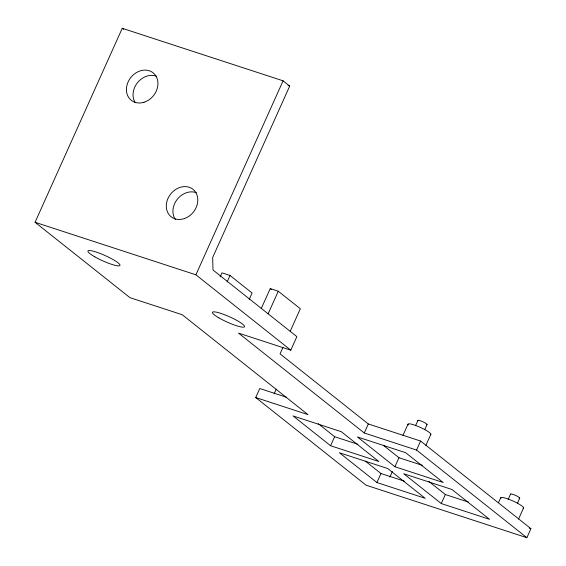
<?xml version="1.0" encoding="UTF-8"?>
<svg xmlns="http://www.w3.org/2000/svg" width="566" height="566" viewBox="0 0 566 566"><rect width="100%" height="100%" fill="white"/><g stroke="black" fill="none" stroke-linecap="round" stroke-linejoin="round"><path stroke-width="0.85" d="M286.318 397.19L259.766 388.524L255.712 397.544L307.982 414.616L182.224 314.724L129.954 297.659L35.064 222.289L122.242 28.3L283.085 80.818L289.707 86.074L212.66 257.509L213.014 270.032L296.874 336.643L290.79 350.17L238.519 333.105L364.278 432.997L416.548 450.062L526.882 537.7L530.936 528.679L420.602 441.041L368.332 423.969L280.064 353.863L282.958 347.418M290.79 350.17L195.9 274.807L283.085 80.818M220.167 276.866L221.978 272.84L230.015 275.465L252.082 292.99L249.189 299.435M227.122 281.91L230.015 275.465M261.174 308.732L270.23 288.596L278.267 291.221L300.334 308.746L290.202 331.301M268.135 313.776L278.267 291.221M274.114 393.879L276.265 389.104M330.586 445.739L293.075 415.939L341.326 431.695L378.838 461.495L330.586 445.739L334.64 436.711L318.276 423.715M364.278 432.997L368.332 423.969M376.928 482.543L339.416 452.75L387.668 468.507L425.179 498.299L376.928 482.543L380.982 473.523L365.296 461.064M402.95 435.424L407.959 424.281M389.896 477.046L392.401 471.478M394.927 466.745L357.408 436.945L405.659 452.701L443.178 482.501L394.927 466.745L398.98 457.724L383.288 445.258M415.515 425.745L417.885 420.481M424.691 429.771L427.054 424.514M416.548 450.062L420.602 441.041M425.887 445.4L430.896 434.249M441.268 503.549L403.749 473.756L452.001 489.512L489.519 519.305L441.268 503.549L445.322 494.528L428.95 481.525M498.497 502.622L500.648 497.847M508.197 499.361L510.567 494.097M517.374 503.393L519.737 498.13M518.562 519.057L523.571 507.914M288.03 85.53L289.707 86.074M35.064 222.289L195.9 274.807M334.64 436.711L357.938 444.317M398.98 457.724L422.271 465.33M380.982 473.523L404.28 481.128M445.322 494.528L468.613 502.134M529.26 528.128L530.936 528.679M526.882 537.7L366.046 485.182L255.712 397.544M122.242 28.3L123.572 29.354M270.23 288.596L271.609 289.693M510.695 494.394A5.016 0.828 24.2 0 1 515.845 495.519A5.016 0.828 24.2 0 1 519.072 498.285M500.974 498.575A12.537 2.066 24.2 0 1 512.357 500.726A12.537 2.066 24.2 0 1 523.118 508.303M418.012 420.779A5.016 0.828 24.2 0 1 423.163 421.903A5.016 0.828 24.2 0 1 426.389 424.67M408.348 425.031A12.537 2.066 24.2 0 1 419.434 427.005A12.537 2.066 24.2 0 1 430.5 434.667M135.253 102.651A17.553 14.518 -51.5 0 1 137.51 82.671A17.553 14.518 -51.5 0 1 156.499 76.226M175.517 219.707A17.553 14.518 -51.5 0 1 177.158 199.444A17.553 14.518 -51.5 0 1 196.452 192.744M94.812 256.83A17.553 2.894 24.2 0 0 119.957 265.426A17.553 2.894 24.2 0 0 97.111 252.365A17.553 2.894 24.2 0 0 94.812 256.83M218.752 317.788A17.553 2.894 24.2 0 0 244.434 326.851A17.553 2.894 24.2 0 0 222.353 313.911A17.553 2.894 24.2 0 0 218.752 317.788M184.629 218.483A17.553 14.518 -51.5 0 0 194.223 190.438A17.553 14.518 -51.5 0 0 167.295 200.166A17.553 14.518 -51.5 0 0 184.629 218.483M144.033 102.248A17.553 14.518 -51.5 0 0 154.808 74.464A17.553 14.518 -51.5 0 0 127.697 82.919A17.553 14.518 -51.5 0 0 144.033 102.248"/></g></svg>
